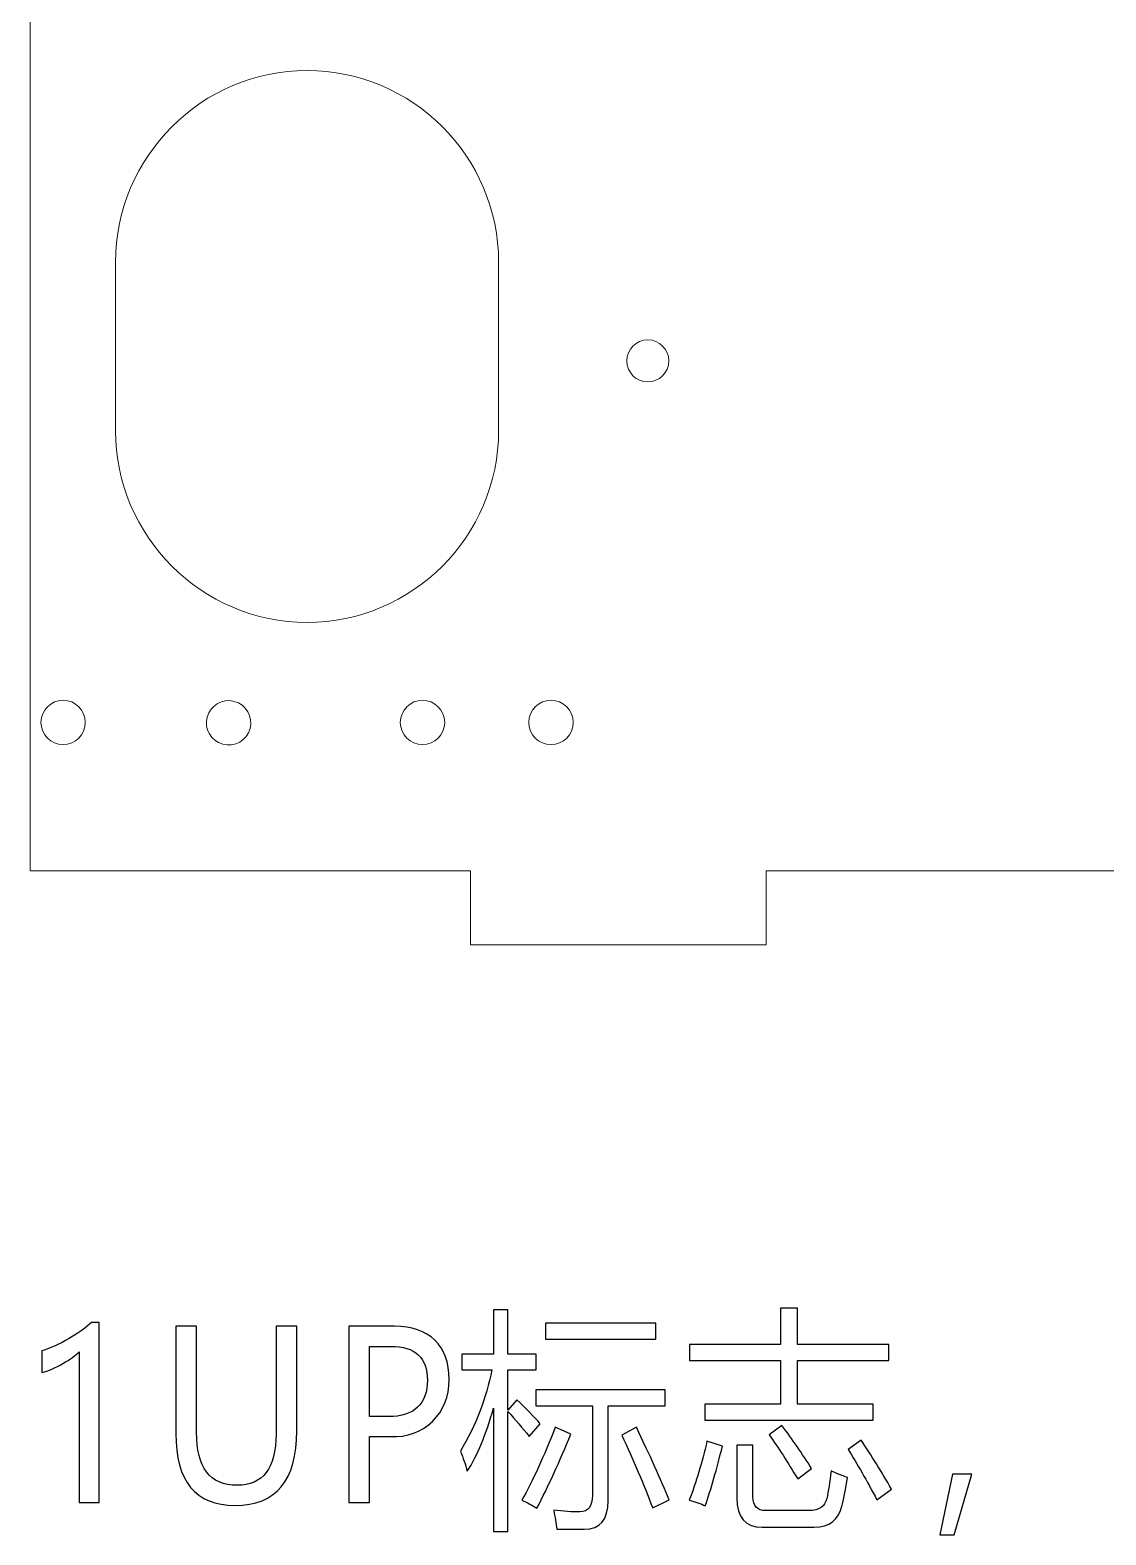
# Model space of a CAD drawing. Header units: centimetres. Extents: x -37.1 to 36.5, y -29.2 to 24.8.
# Drawn here: x -17.96 to -10.69, y -26.8 to -16.63 of the extents above; entities that cross this region are included whole.
import ezdxf

# ---------------------------------------------------------------- set-up
doc = ezdxf.new("R2010")
doc.units = ezdxf.units.CM
doc.header["$MEASUREMENT"] = 0
doc.layers.add('layer 1', color=7, linetype='Continuous')

msp = doc.modelspace()

# ---------------------------------------------------------------- linework, layer by layer
at = {"layer": 'layer 1', "color": 142, "lineweight": 20}
for points, knots in [([(-2.48756, -22.31182), (-2.48756, -22.31182), (-2.48757, -5.51181), (-2.48757, -5.51181), (-2.48757, -5.51181), (-2.48757, -5.51181), (-5.98757, -5.5118), (-5.98757, -5.5118), (-5.98757, -5.5118), (-5.98757, -5.5118), (-5.98757, -5.0118), (-5.98757, -5.0118), (-5.98757, -5.0118), (-5.98757, -5.0118), (-7.98758, -5.01181), (-7.98758, -5.01181), (-7.98758, -5.01181), (-7.98758, -5.01181), (-7.98758, -5.51181), (-7.98758, -5.51181), (-7.98758, -5.51181), (-7.98758, -5.51181), (-9.83827, -5.51181), (-9.83827, -5.51181), (-9.83827, -5.51181), (-9.83827, -5.51181), (-9.83827, -6.17181), (-9.83827, -6.17181), (-9.83827, -6.17181), (-9.83827, -6.17181), (-9.68827, -6.17181), (-9.68827, -6.17181), (-9.68827, -6.17181), (-9.68827, -6.17181), (-9.68827, -6.39181), (-9.68827, -6.39181), (-9.68827, -6.39181), (-9.68827, -6.39181), (-9.83827, -6.39181), (-9.83827, -6.39181), (-9.83827, -6.39181), (-9.83827, -6.39181), (-9.83827, -6.66181), (-9.83827, -6.66181), (-9.83827, -6.66181), (-9.83827, -6.66181), (-10.13827, -6.66181), (-10.13827, -6.66181), (-10.13827, -6.66181), (-10.13827, -6.66181), (-10.13826, -6.39181), (-10.13826, -6.39181), (-10.13826, -6.39181), (-10.13826, -6.39181), (-10.28826, -6.39181), (-10.28826, -6.39181), (-10.28826, -6.39181), (-10.28826, -6.39181), (-10.28827, -6.17181), (-10.28827, -6.17181), (-10.28827, -6.17181), (-10.28827, -6.17181), (-10.13827, -6.17181), (-10.13827, -6.17181), (-10.13827, -6.17181), (-10.13827, -6.17181), (-10.13827, -5.51181), (-10.13827, -5.51181), (-10.13827, -5.51181), (-10.13827, -5.51181), (-12.98757, -5.51181), (-12.98757, -5.51181), (-12.98757, -5.51181), (-12.98757, -5.51181), (-12.98757, -5.01181), (-12.98757, -5.01181), (-12.98757, -5.01181), (-12.98757, -5.01181), (-14.98758, -5.0118), (-14.98758, -5.0118), (-14.98758, -5.0118), (-14.98758, -5.0118), (-14.98759, -5.51181), (-14.98759, -5.51181), (-14.98759, -5.51181), (-14.98759, -5.51181), (-17.96304, -5.51181), (-17.96304, -5.51181), (-17.96304, -5.51181), (-17.96304, -5.51181), (-17.96304, -10.35039), (-17.96304, -10.35039), (-17.96304, -10.35039), (-17.96304, -10.35039), (-17.96304, -11.41527), (-17.96304, -11.41527), (-17.96304, -11.41527), (-17.96304, -11.41527), (-17.96304, -16.41741), (-17.96304, -16.41741), (-17.96304, -16.41741), (-17.96304, -16.41741), (-17.96305, -17.61601), (-17.96305, -17.61601), (-17.96305, -17.61601), (-17.96305, -17.61601), (-17.96304, -22.31182), (-17.96304, -22.31182), (-17.96304, -22.31182), (-17.96304, -22.31182), (-14.98758, -22.31182), (-14.98758, -22.31182), (-14.98758, -22.31182), (-14.98758, -22.31182), (-14.98759, -22.81181), (-14.98759, -22.81181), (-14.98759, -22.81181), (-14.98759, -22.81181), (-12.98755, -22.81181), (-12.98755, -22.81181), (-12.98755, -22.81181), (-12.98755, -22.81181), (-12.98757, -22.31181), (-12.98757, -22.31181), (-12.98757, -22.31181), (-12.98757, -22.31181), (-10.13827, -22.31182), (-10.13827, -22.31182), (-10.13827, -22.31182), (-10.13827, -22.31182), (-10.13827, -21.65182), (-10.13827, -21.65182), (-10.13827, -21.65182), (-10.13827, -21.65182), (-10.28827, -21.65182), (-10.28827, -21.65182), (-10.28827, -21.65182), (-10.28827, -21.65182), (-10.28827, -21.43182), (-10.28827, -21.43182), (-10.28827, -21.43182), (-10.28827, -21.43182), (-10.13826, -21.43182), (-10.13826, -21.43182), (-10.13826, -21.43182), (-10.13826, -21.43182), (-10.13827, -21.16182), (-10.13827, -21.16182), (-10.13827, -21.16182), (-10.13827, -21.16182), (-9.83827, -21.16182), (-9.83827, -21.16182), (-9.83827, -21.16182), (-9.83827, -21.16182), (-9.83827, -21.43181), (-9.83827, -21.43181), (-9.83827, -21.43181), (-9.83827, -21.43181), (-9.68826, -21.43182), (-9.68826, -21.43182), (-9.68826, -21.43182), (-9.68826, -21.43182), (-9.68827, -21.65182), (-9.68827, -21.65182), (-9.68827, -21.65182), (-9.68827, -21.65182), (-9.83827, -21.65181), (-9.83827, -21.65181), (-9.83827, -21.65181), (-9.83827, -21.65181), (-9.83828, -22.31182), (-9.83828, -22.31182), (-9.83828, -22.31182), (-9.83828, -22.31182), (-7.98758, -22.31182), (-7.98758, -22.31182), (-7.98758, -22.31182), (-7.98758, -22.31182), (-7.98758, -22.81181), (-7.98758, -22.81181), (-7.98758, -22.81181), (-7.98758, -22.81181), (-5.98757, -22.8118), (-5.98757, -22.8118), (-5.98757, -22.8118), (-5.98757, -22.8118), (-5.98757, -22.31182), (-5.98757, -22.31182), (-5.98757, -22.31182), (-5.98757, -22.31182), (-2.48756, -22.31182), (-2.48756, -22.31182)], [0, 0, 0, 0, 0.02083333, 0.02083333, 0.02083333, 0.02083333, 0.04166667, 0.04166667, 0.04166667, 0.04166667, 0.0625, 0.0625, 0.0625, 0.0625, 0.08333333, 0.08333333, 0.08333333, 0.08333333, 0.10416667, 0.10416667, 0.10416667, 0.10416667, 0.125, 0.125, 0.125, 0.125, 0.14583333, 0.14583333, 0.14583333, 0.14583333, 0.16666667, 0.16666667, 0.16666667, 0.16666667, 0.1875, 0.1875, 0.1875, 0.1875, 0.20833333, 0.20833333, 0.20833333, 0.20833333, 0.22916667, 0.22916667, 0.22916667, 0.22916667, 0.25, 0.25, 0.25, 0.25, 0.27083333, 0.27083333, 0.27083333, 0.27083333, 0.29166667, 0.29166667, 0.29166667, 0.29166667, 0.3125, 0.3125, 0.3125, 0.3125, 0.33333333, 0.33333333, 0.33333333, 0.33333333, 0.35416667, 0.35416667, 0.35416667, 0.35416667, 0.375, 0.375, 0.375, 0.375, 0.39583333, 0.39583333, 0.39583333, 0.39583333, 0.41666667, 0.41666667, 0.41666667, 0.41666667, 0.4375, 0.4375, 0.4375, 0.4375, 0.45833333, 0.45833333, 0.45833333, 0.45833333, 0.47916667, 0.47916667, 0.47916667, 0.47916667, 0.5, 0.5, 0.5, 0.5, 0.52083333, 0.52083333, 0.52083333, 0.52083333, 0.54166667, 0.54166667, 0.54166667, 0.54166667, 0.5625, 0.5625, 0.5625, 0.5625, 0.58333333, 0.58333333, 0.58333333, 0.58333333, 0.60416667, 0.60416667, 0.60416667, 0.60416667, 0.625, 0.625, 0.625, 0.625, 0.64583333, 0.64583333, 0.64583333, 0.64583333, 0.66666667, 0.66666667, 0.66666667, 0.66666667, 0.6875, 0.6875, 0.6875, 0.6875, 0.70833333, 0.70833333, 0.70833333, 0.70833333, 0.72916667, 0.72916667, 0.72916667, 0.72916667, 0.75, 0.75, 0.75, 0.75, 0.77083333, 0.77083333, 0.77083333, 0.77083333, 0.79166667, 0.79166667, 0.79166667, 0.79166667, 0.8125, 0.8125, 0.8125, 0.8125, 0.83333333, 0.83333333, 0.83333333, 0.83333333, 0.85416667, 0.85416667, 0.85416667, 0.85416667, 0.875, 0.875, 0.875, 0.875, 0.89583333, 0.89583333, 0.89583333, 0.89583333, 0.91666667, 0.91666667, 0.91666667, 0.91666667, 0.9375, 0.9375, 0.9375, 0.9375, 0.95833333, 0.95833333, 0.95833333, 0.95833333, 0.97916667, 0.97916667, 0.97916667, 0.97916667, 1, 1, 1, 1]), ([(-14.79677, -19.33952), (-14.79677, -19.33952), (-14.79676, -18.20024), (-14.79676, -18.20024), (-14.79676, -18.20024), (-14.79677, -17.48834), (-15.37927, -16.90584), (-16.09124, -16.90584), (-16.09124, -16.90584), (-16.09124, -16.90584), (-16.09124, -16.90584), (-16.09124, -16.90584), (-16.09124, -16.90584), (-16.80314, -16.90584), (-17.38556, -17.48898), (-17.38556, -18.20024), (-17.38556, -18.20024), (-17.38556, -18.20024), (-17.38557, -19.33952), (-17.38557, -19.33952), (-17.38557, -19.33952), (-17.38556, -20.05086), (-16.80314, -20.63392), (-16.09124, -20.63392), (-16.09124, -20.63392), (-16.09124, -20.63392), (-16.09124, -20.63392), (-16.09124, -20.63392), (-16.09124, -20.63392), (-15.37927, -20.63393), (-14.79677, -20.05149), (-14.79677, -19.33952)], [0, 0, 0, 0, 0.125, 0.125, 0.125, 0.125, 0.25, 0.25, 0.25, 0.25, 0.375, 0.375, 0.375, 0.375, 0.5, 0.5, 0.5, 0.5, 0.625, 0.625, 0.625, 0.625, 0.75, 0.75, 0.75, 0.75, 0.875, 0.875, 0.875, 0.875, 1, 1, 1, 1]), ([(-13.64648, -18.86753), (-13.64648, -18.94599), (-13.71011, -19.00963), (-13.78857, -19.00963), (-13.78857, -19.00963), (-13.86703, -19.00963), (-13.93068, -18.94597), (-13.93068, -18.86753), (-13.93068, -18.86753), (-13.93066, -18.78907), (-13.86703, -18.72543), (-13.78857, -18.72543), (-13.78857, -18.72543), (-13.71011, -18.72544), (-13.64648, -18.78907), (-13.64648, -18.86753)], [0, 0, 0, 0, 0.25, 0.25, 0.25, 0.25, 0.5, 0.5, 0.5, 0.5, 0.75, 0.75, 0.75, 0.75, 1, 1, 1, 1]), ([(-17.58969, -21.3095), (-17.58969, -21.22666), (-17.65685, -21.15949), (-17.73967, -21.15949), (-17.73967, -21.15949), (-17.8225, -21.15948), (-17.88968, -21.22666), (-17.88968, -21.3095), (-17.88968, -21.3095), (-17.88968, -21.39231), (-17.8225, -21.45949), (-17.73968, -21.45949), (-17.73968, -21.45949), (-17.65685, -21.45949), (-17.58968, -21.39231), (-17.58969, -21.3095)], [0, 0, 0, 0, 0.25, 0.25, 0.25, 0.25, 0.5, 0.5, 0.5, 0.5, 0.75, 0.75, 0.75, 0.75, 1, 1, 1, 1]), ([(-16.66042, -21.45673), (-16.58041, -21.47815), (-16.49814, -21.43065), (-16.4767, -21.35065), (-16.4767, -21.35065), (-16.45528, -21.27065), (-16.50277, -21.18837), (-16.58277, -21.16691), (-16.58277, -21.16691), (-16.66277, -21.14551), (-16.74503, -21.193), (-16.76648, -21.273), (-16.76648, -21.273), (-16.78791, -21.353), (-16.74042, -21.43529), (-16.66042, -21.45673)], [0, 0, 0, 0, 0.25, 0.25, 0.25, 0.25, 0.5, 0.5, 0.5, 0.5, 0.75, 0.75, 0.75, 0.75, 1, 1, 1, 1]), ([(-15.16103, -21.3095), (-15.16103, -21.22668), (-15.22821, -21.15948), (-15.31102, -21.15949), (-15.31102, -21.15949), (-15.39384, -21.15948), (-15.46103, -21.22668), (-15.46103, -21.3095), (-15.46103, -21.3095), (-15.46103, -21.39232), (-15.39384, -21.45949), (-15.31102, -21.45949), (-15.31102, -21.45949), (-15.2282, -21.45948), (-15.16103, -21.39232), (-15.16103, -21.3095)], [0, 0, 0, 0, 0.25, 0.25, 0.25, 0.25, 0.5, 0.5, 0.5, 0.5, 0.75, 0.75, 0.75, 0.75, 1, 1, 1, 1]), ([(-14.29266, -21.3095), (-14.29265, -21.22666), (-14.35982, -21.15949), (-14.44263, -21.15949), (-14.44263, -21.15949), (-14.52547, -21.15949), (-14.59265, -21.22666), (-14.59265, -21.3095), (-14.59265, -21.3095), (-14.59265, -21.39231), (-14.52547, -21.45949), (-14.44264, -21.45949), (-14.44264, -21.45949), (-14.35982, -21.45949), (-14.29265, -21.39231), (-14.29266, -21.3095)], [0, 0, 0, 0, 0.25, 0.25, 0.25, 0.25, 0.5, 0.5, 0.5, 0.5, 0.75, 0.75, 0.75, 0.75, 1, 1, 1, 1])]:
    msp.add_open_spline(points, degree=3, knots=knots, dxfattribs=at)
at = {"layer": 'layer 1', "color": 250}
for points, knots in [([(-15.05451, -26.23162), (-14.95071, -26.05646), (-14.8797, -25.87317), (-14.84143, -25.68149), (-14.84143, -25.68149), (-14.84143, -25.68149), (-15.04469, -25.68149), (-15.04469, -25.68149), (-15.04469, -25.68149), (-15.04469, -25.68149), (-15.04469, -25.57713), (-15.04469, -25.57713), (-15.04469, -25.57713), (-15.04469, -25.57713), (-14.83163, -25.57713), (-14.83163, -25.57713), (-14.83163, -25.57713), (-14.83163, -25.57713), (-14.83163, -25.27585), (-14.83163, -25.27585), (-14.83163, -25.27585), (-14.83163, -25.27585), (-14.73358, -25.27585), (-14.73358, -25.27585), (-14.73358, -25.27585), (-14.73358, -25.27585), (-14.73358, -25.57713), (-14.73358, -25.57713), (-14.73358, -25.57713), (-14.73358, -25.57713), (-14.54299, -25.57713), (-14.54299, -25.57713), (-14.54299, -25.57713), (-14.54299, -25.57713), (-14.54299, -25.68149), (-14.54299, -25.68149), (-14.54299, -25.68149), (-14.54299, -25.68149), (-14.73358, -25.68149), (-14.73358, -25.68149), (-14.73358, -25.68149), (-14.73358, -25.68149), (-14.73358, -25.95341), (-14.73358, -25.95341), (-14.73358, -25.95341), (-14.73358, -25.95341), (-14.67332, -25.88418), (-14.67332, -25.88418), (-14.67332, -25.88418), (-14.61353, -25.94056), (-14.56069, -25.99484), (-14.51501, -26.04728), (-14.51501, -26.04728), (-14.51501, -26.04728), (-14.58915, -26.13171), (-14.58915, -26.13171), (-14.58915, -26.13171), (-14.6341, -26.07586), (-14.68217, -26.01949), (-14.73358, -25.96259), (-14.73358, -25.96259), (-14.73358, -25.96259), (-14.73358, -26.77387), (-14.73358, -26.77387), (-14.73358, -26.77387), (-14.73358, -26.77387), (-14.83163, -26.77387), (-14.83163, -26.77387), (-14.83163, -26.77387), (-14.83163, -26.77387), (-14.83163, -25.94187), (-14.83163, -25.94187), (-14.83163, -25.94187), (-14.88113, -26.11808), (-14.93995, -26.25967), (-15.00811, -26.36666), (-15.00811, -26.36666), (-15.02126, -26.3226), (-15.03657, -26.2775), (-15.05451, -26.23162)], [0, 0, 0, 0, 0.05, 0.05, 0.05, 0.05, 0.1, 0.1, 0.1, 0.1, 0.15, 0.15, 0.15, 0.15, 0.2, 0.2, 0.2, 0.2, 0.25, 0.25, 0.25, 0.25, 0.3, 0.3, 0.3, 0.3, 0.35, 0.35, 0.35, 0.35, 0.4, 0.4, 0.4, 0.4, 0.45, 0.45, 0.45, 0.45, 0.5, 0.5, 0.5, 0.5, 0.55, 0.55, 0.55, 0.55, 0.6, 0.6, 0.6, 0.6, 0.65, 0.65, 0.65, 0.65, 0.7, 0.7, 0.7, 0.7, 0.75, 0.75, 0.75, 0.75, 0.8, 0.8, 0.8, 0.8, 0.85, 0.85, 0.85, 0.85, 0.9, 0.9, 0.9, 0.9, 0.95, 0.95, 0.95, 0.95, 1, 1, 1, 1]), ([(-13.40304, -25.91355), (-13.40304, -25.91355), (-12.89153, -25.91355), (-12.89153, -25.91355), (-12.89153, -25.91355), (-12.89153, -25.91355), (-12.89153, -25.61856), (-12.89153, -25.61856), (-12.89153, -25.61856), (-12.89153, -25.61856), (-13.50658, -25.61856), (-13.50658, -25.61856), (-13.50658, -25.61856), (-13.50658, -25.61856), (-13.50658, -25.51105), (-13.50658, -25.51105), (-13.50658, -25.51105), (-13.50658, -25.51105), (-12.89153, -25.51105), (-12.89153, -25.51105), (-12.89153, -25.51105), (-12.89153, -25.51105), (-12.89153, -25.2651), (-12.89153, -25.2651), (-12.89153, -25.2651), (-12.89153, -25.2651), (-12.77675, -25.2651), (-12.77675, -25.2651), (-12.77675, -25.2651), (-12.77675, -25.2651), (-12.77675, -25.51105), (-12.77675, -25.51105), (-12.77675, -25.51105), (-12.77675, -25.51105), (-12.15883, -25.51105), (-12.15883, -25.51105), (-12.15883, -25.51105), (-12.15883, -25.51105), (-12.15883, -25.61856), (-12.15883, -25.61856), (-12.15883, -25.61856), (-12.15883, -25.61856), (-12.77675, -25.61856), (-12.77675, -25.61856), (-12.77675, -25.61856), (-12.77675, -25.61856), (-12.77675, -25.91355), (-12.77675, -25.91355), (-12.77675, -25.91355), (-12.77675, -25.91355), (-12.26524, -25.91355), (-12.26524, -25.91355), (-12.26524, -25.91355), (-12.26524, -25.91355), (-12.26524, -26.02106), (-12.26524, -26.02106), (-12.26524, -26.02106), (-12.26524, -26.02106), (-13.40304, -26.02106), (-13.40304, -26.02106), (-13.40304, -26.02106), (-13.40304, -26.02106), (-13.40304, -25.91355), (-13.40304, -25.91355)], [0, 0, 0, 0, 0.0625, 0.0625, 0.0625, 0.0625, 0.125, 0.125, 0.125, 0.125, 0.1875, 0.1875, 0.1875, 0.1875, 0.25, 0.25, 0.25, 0.25, 0.3125, 0.3125, 0.3125, 0.3125, 0.375, 0.375, 0.375, 0.375, 0.4375, 0.4375, 0.4375, 0.4375, 0.5, 0.5, 0.5, 0.5, 0.5625, 0.5625, 0.5625, 0.5625, 0.625, 0.625, 0.625, 0.625, 0.6875, 0.6875, 0.6875, 0.6875, 0.75, 0.75, 0.75, 0.75, 0.8125, 0.8125, 0.8125, 0.8125, 0.875, 0.875, 0.875, 0.875, 0.9375, 0.9375, 0.9375, 0.9375, 1, 1, 1, 1]), ([(-17.63213, -26.578), (-17.63213, -26.578), (-17.63213, -25.56009), (-17.63213, -25.56009), (-17.63213, -25.56009), (-17.65366, -25.58369), (-17.69001, -25.61017), (-17.74118, -25.63928), (-17.74118, -25.63928), (-17.79236, -25.66838), (-17.83946, -25.68883), (-17.88299, -25.70063), (-17.88299, -25.70063), (-17.88299, -25.70063), (-17.88299, -25.55327), (-17.88299, -25.55327), (-17.88299, -25.55327), (-17.82559, -25.5357), (-17.76414, -25.50791), (-17.69862, -25.46989), (-17.69862, -25.46989), (-17.63333, -25.4316), (-17.58311, -25.39568), (-17.5482, -25.36185), (-17.5482, -25.36185), (-17.5482, -25.36185), (-17.49631, -25.36185), (-17.49631, -25.36185), (-17.49631, -25.36185), (-17.49631, -25.36185), (-17.49631, -26.578), (-17.49631, -26.578), (-17.49631, -26.578), (-17.49631, -26.578), (-17.63213, -26.578), (-17.63213, -26.578)], [0, 0, 0, 0, 0.11111111, 0.11111111, 0.11111111, 0.11111111, 0.22222222, 0.22222222, 0.22222222, 0.22222222, 0.33333333, 0.33333333, 0.33333333, 0.33333333, 0.44444444, 0.44444444, 0.44444444, 0.44444444, 0.55555556, 0.55555556, 0.55555556, 0.55555556, 0.66666667, 0.66666667, 0.66666667, 0.66666667, 0.77777778, 0.77777778, 0.77777778, 0.77777778, 0.88888889, 0.88888889, 0.88888889, 0.88888889, 1, 1, 1, 1]), ([(-16.16074, -26.09317), (-16.16074, -26.42985), (-16.29992, -26.59793), (-16.57826, -26.59793), (-16.57826, -26.59793), (-16.8449, -26.59793), (-16.97834, -26.43562), (-16.97834, -26.111), (-16.97834, -26.111), (-16.97834, -26.111), (-16.97834, -25.38808), (-16.97834, -25.38808), (-16.97834, -25.38808), (-16.97834, -25.38808), (-16.83821, -25.38808), (-16.83821, -25.38808), (-16.83821, -25.38808), (-16.83821, -25.38808), (-16.83821, -26.10392), (-16.83821, -26.10392), (-16.83821, -26.10392), (-16.83821, -26.34227), (-16.7471, -26.46132), (-16.56488, -26.46132), (-16.56488, -26.46132), (-16.38887, -26.46132), (-16.30088, -26.34594), (-16.30088, -26.11546), (-16.30088, -26.11546), (-16.30088, -26.11546), (-16.30088, -25.38808), (-16.30088, -25.38808), (-16.30088, -25.38808), (-16.30088, -25.38808), (-16.16074, -25.38808), (-16.16074, -25.38808), (-16.16074, -25.38808), (-16.16074, -25.38808), (-16.16074, -26.09317), (-16.16074, -26.09317)], [0, 0, 0, 0, 0.1, 0.1, 0.1, 0.1, 0.2, 0.2, 0.2, 0.2, 0.3, 0.3, 0.3, 0.3, 0.4, 0.4, 0.4, 0.4, 0.5, 0.5, 0.5, 0.5, 0.6, 0.6, 0.6, 0.6, 0.7, 0.7, 0.7, 0.7, 0.8, 0.8, 0.8, 0.8, 0.9, 0.9, 0.9, 0.9, 1, 1, 1, 1]), ([(-15.66885, -26.13329), (-15.66885, -26.13329), (-15.66885, -26.578), (-15.66885, -26.578), (-15.66885, -26.578), (-15.66885, -26.578), (-15.80897, -26.578), (-15.80897, -26.578), (-15.80897, -26.578), (-15.80897, -26.578), (-15.80897, -25.38808), (-15.80897, -25.38808), (-15.80897, -25.38808), (-15.80897, -25.38808), (-15.50073, -25.38808), (-15.50073, -25.38808), (-15.50073, -25.38808), (-15.38356, -25.38808), (-15.29245, -25.41902), (-15.22788, -25.4809), (-15.22788, -25.4809), (-15.16307, -25.54304), (-15.1308, -25.63167), (-15.1308, -25.74678), (-15.1308, -25.74678), (-15.1308, -25.86347), (-15.16858, -25.95813), (-15.24439, -26.03076), (-15.24439, -26.03076), (-15.31995, -26.10313), (-15.41464, -26.13722), (-15.52799, -26.13329), (-15.52799, -26.13329), (-15.52799, -26.13329), (-15.66885, -26.13329), (-15.66885, -26.13329)], [0, 0, 0, 0, 0.11111111, 0.11111111, 0.11111111, 0.11111111, 0.22222222, 0.22222222, 0.22222222, 0.22222222, 0.33333333, 0.33333333, 0.33333333, 0.33333333, 0.44444444, 0.44444444, 0.44444444, 0.44444444, 0.55555556, 0.55555556, 0.55555556, 0.55555556, 0.66666667, 0.66666667, 0.66666667, 0.66666667, 0.77777778, 0.77777778, 0.77777778, 0.77777778, 0.88888889, 0.88888889, 0.88888889, 0.88888889, 1, 1, 1, 1]), ([(-14.47987, -25.36657), (-14.47987, -25.36657), (-13.73448, -25.36657), (-13.73448, -25.36657), (-13.73448, -25.36657), (-13.73448, -25.36657), (-13.73448, -25.47408), (-13.73448, -25.47408), (-13.73448, -25.47408), (-13.73448, -25.47408), (-14.47987, -25.47408), (-14.47987, -25.47408), (-14.47987, -25.47408), (-14.47987, -25.47408), (-14.47987, -25.36657), (-14.47987, -25.36657)], [0, 0, 0, 0, 0.25, 0.25, 0.25, 0.25, 0.5, 0.5, 0.5, 0.5, 0.75, 0.75, 0.75, 0.75, 1, 1, 1, 1]), ([(-15.66885, -25.52338), (-15.66885, -25.52338), (-15.66885, -25.99798), (-15.66885, -25.99798), (-15.66885, -25.99798), (-15.66885, -25.99798), (-15.53924, -25.99798), (-15.53924, -25.99798), (-15.53924, -25.99798), (-15.45387, -25.99798), (-15.38882, -25.97701), (-15.34458, -25.93453), (-15.34458, -25.93453), (-15.3001, -25.89231), (-15.27786, -25.83174), (-15.27786, -25.75308), (-15.27786, -25.75308), (-15.27786, -25.59994), (-15.3606, -25.52338), (-15.52584, -25.52338), (-15.52584, -25.52338), (-15.52584, -25.52338), (-15.66885, -25.52338), (-15.66885, -25.52338)], [0, 0, 0, 0, 0.16666667, 0.16666667, 0.16666667, 0.16666667, 0.33333333, 0.33333333, 0.33333333, 0.33333333, 0.5, 0.5, 0.5, 0.5, 0.66666667, 0.66666667, 0.66666667, 0.66666667, 0.83333333, 0.83333333, 0.83333333, 0.83333333, 1, 1, 1, 1]), ([(-14.54442, -25.81679), (-14.54442, -25.81679), (-13.67015, -25.81679), (-13.67015, -25.81679), (-13.67015, -25.81679), (-13.67015, -25.81679), (-13.67015, -25.9243), (-13.67015, -25.9243), (-13.67015, -25.9243), (-13.67015, -25.9243), (-14.05683, -25.9243), (-14.05683, -25.9243), (-14.05683, -25.9243), (-14.05683, -25.9243), (-14.05683, -26.56646), (-14.05683, -26.56646), (-14.05683, -26.56646), (-14.05683, -26.69442), (-14.1104, -26.7584), (-14.21801, -26.7584), (-14.21801, -26.7584), (-14.26847, -26.75945), (-14.3304, -26.75893), (-14.4043, -26.75709), (-14.4043, -26.75709), (-14.40884, -26.72012), (-14.41553, -26.67764), (-14.42391, -26.62939), (-14.42391, -26.62939), (-14.35934, -26.63778), (-14.30052, -26.64172), (-14.24743, -26.64172), (-14.24743, -26.64172), (-14.19122, -26.64172), (-14.16325, -26.60396), (-14.16325, -26.52818), (-14.16325, -26.52818), (-14.16325, -26.52818), (-14.16325, -25.9243), (-14.16325, -25.9243), (-14.16325, -25.9243), (-14.16325, -25.9243), (-14.54442, -25.9243), (-14.54442, -25.9243), (-14.54442, -25.9243), (-14.54442, -25.9243), (-14.54442, -25.81679), (-14.54442, -25.81679)], [0, 0, 0, 0, 0.08333333, 0.08333333, 0.08333333, 0.08333333, 0.16666667, 0.16666667, 0.16666667, 0.16666667, 0.25, 0.25, 0.25, 0.25, 0.33333333, 0.33333333, 0.33333333, 0.33333333, 0.41666667, 0.41666667, 0.41666667, 0.41666667, 0.5, 0.5, 0.5, 0.5, 0.58333333, 0.58333333, 0.58333333, 0.58333333, 0.66666667, 0.66666667, 0.66666667, 0.66666667, 0.75, 0.75, 0.75, 0.75, 0.83333333, 0.83333333, 0.83333333, 0.83333333, 0.91666667, 0.91666667, 0.91666667, 0.91666667, 1, 1, 1, 1]), ([(-14.4141, -26.07009), (-14.4141, -26.07009), (-14.30888, -26.11624), (-14.30888, -26.11624), (-14.30888, -26.11624), (-14.38564, -26.30372), (-14.46169, -26.47023), (-14.53749, -26.61576), (-14.53749, -26.61576), (-14.56643, -26.59714), (-14.60038, -26.57931), (-14.6396, -26.56174), (-14.6396, -26.56174), (-14.56499, -26.42985), (-14.48967, -26.26597), (-14.4141, -26.07009)], [0, 0, 0, 0, 0.25, 0.25, 0.25, 0.25, 0.5, 0.5, 0.5, 0.5, 0.75, 0.75, 0.75, 0.75, 1, 1, 1, 1]), ([(-13.96429, -26.12254), (-13.96429, -26.12254), (-13.86481, -26.07009), (-13.86481, -26.07009), (-13.86481, -26.07009), (-13.77609, -26.25653), (-13.7022, -26.41989), (-13.64337, -26.56043), (-13.64337, -26.56043), (-13.64337, -26.56043), (-13.75552, -26.61419), (-13.75552, -26.61419), (-13.75552, -26.61419), (-13.81626, -26.45528), (-13.88586, -26.2914), (-13.96429, -26.12254)], [0, 0, 0, 0, 0.25, 0.25, 0.25, 0.25, 0.5, 0.5, 0.5, 0.5, 0.75, 0.75, 0.75, 0.75, 1, 1, 1, 1]), ([(-12.96853, -26.12096), (-12.96853, -26.12096), (-12.88173, -26.05803), (-12.88173, -26.05803), (-12.88173, -26.05803), (-12.81262, -26.15112), (-12.7459, -26.24787), (-12.68134, -26.3483), (-12.68134, -26.3483), (-12.68134, -26.3483), (-12.77532, -26.4191), (-12.77532, -26.4191), (-12.77532, -26.4191), (-12.84347, -26.3053), (-12.90803, -26.20592), (-12.96853, -26.12096)], [0, 0, 0, 0, 0.25, 0.25, 0.25, 0.25, 0.5, 0.5, 0.5, 0.5, 0.75, 0.75, 0.75, 0.75, 1, 1, 1, 1]), ([(-13.38892, -26.16397), (-13.38892, -26.16397), (-13.28395, -26.19779), (-13.28395, -26.19779), (-13.28395, -26.19779), (-13.32221, -26.3525), (-13.36095, -26.48649), (-13.40017, -26.60029), (-13.40017, -26.60029), (-13.43101, -26.58692), (-13.46689, -26.57459), (-13.50802, -26.56332), (-13.50802, -26.56332), (-13.46139, -26.43955), (-13.42169, -26.30635), (-13.38892, -26.16397)], [0, 0, 0, 0, 0.25, 0.25, 0.25, 0.25, 0.5, 0.5, 0.5, 0.5, 0.75, 0.75, 0.75, 0.75, 1, 1, 1, 1]), ([(-13.18734, -26.1915), (-13.18734, -26.1915), (-13.07806, -26.1915), (-13.07806, -26.1915), (-13.07806, -26.1915), (-13.07806, -26.1915), (-13.07806, -26.54024), (-13.07806, -26.54024), (-13.07806, -26.54024), (-13.07806, -26.60186), (-13.04984, -26.63254), (-12.99388, -26.63254), (-12.99388, -26.63254), (-12.99388, -26.63254), (-12.69831, -26.63254), (-12.69831, -26.63254), (-12.69831, -26.63254), (-12.63088, -26.63254), (-12.59118, -26.60527), (-12.57922, -26.55099), (-12.57922, -26.55099), (-12.56799, -26.50301), (-12.55818, -26.44112), (-12.54981, -26.36508), (-12.54981, -26.36508), (-12.51514, -26.38055), (-12.47831, -26.3955), (-12.43909, -26.40966), (-12.43909, -26.40966), (-12.45104, -26.48544), (-12.46324, -26.54811), (-12.47544, -26.59714), (-12.47544, -26.59714), (-12.49696, -26.69547), (-12.56033, -26.74477), (-12.66602, -26.74477), (-12.66602, -26.74477), (-12.66602, -26.74477), (-13.01492, -26.74477), (-13.01492, -26.74477), (-13.01492, -26.74477), (-13.12971, -26.74477), (-13.18734, -26.67869), (-13.18734, -26.54653), (-13.18734, -26.54653), (-13.18734, -26.54653), (-13.18734, -26.1915), (-13.18734, -26.1915)], [0, 0, 0, 0, 0.08333333, 0.08333333, 0.08333333, 0.08333333, 0.16666667, 0.16666667, 0.16666667, 0.16666667, 0.25, 0.25, 0.25, 0.25, 0.33333333, 0.33333333, 0.33333333, 0.33333333, 0.41666667, 0.41666667, 0.41666667, 0.41666667, 0.5, 0.5, 0.5, 0.5, 0.58333333, 0.58333333, 0.58333333, 0.58333333, 0.66666667, 0.66666667, 0.66666667, 0.66666667, 0.75, 0.75, 0.75, 0.75, 0.83333333, 0.83333333, 0.83333333, 0.83333333, 0.91666667, 0.91666667, 0.91666667, 0.91666667, 1, 1, 1, 1]), ([(-12.43478, -26.21929), (-12.43478, -26.21929), (-12.34655, -26.15767), (-12.34655, -26.15767), (-12.34655, -26.15767), (-12.27744, -26.25915), (-12.20929, -26.36928), (-12.14184, -26.48806), (-12.14184, -26.48806), (-12.14184, -26.48806), (-12.24013, -26.56043), (-12.24013, -26.56043), (-12.24013, -26.56043), (-12.30828, -26.43116), (-12.37309, -26.31762), (-12.43478, -26.21929)], [0, 0, 0, 0, 0.25, 0.25, 0.25, 0.25, 0.5, 0.5, 0.5, 0.5, 0.75, 0.75, 0.75, 0.75, 1, 1, 1, 1]), ([(-11.59877, -26.38737), (-11.59877, -26.38737), (-11.71738, -26.79695), (-11.71738, -26.79695), (-11.71738, -26.79695), (-11.71738, -26.79695), (-11.81543, -26.79695), (-11.81543, -26.79695), (-11.81543, -26.79695), (-11.81543, -26.79695), (-11.7291, -26.38737), (-11.7291, -26.38737), (-11.7291, -26.38737), (-11.7291, -26.38737), (-11.59877, -26.38737), (-11.59877, -26.38737)], [0, 0, 0, 0, 0.25, 0.25, 0.25, 0.25, 0.5, 0.5, 0.5, 0.5, 0.75, 0.75, 0.75, 0.75, 1, 1, 1, 1])]:
    msp.add_open_spline(points, degree=3, knots=knots, dxfattribs=at)

doc.saveas('drawing.dxf')
